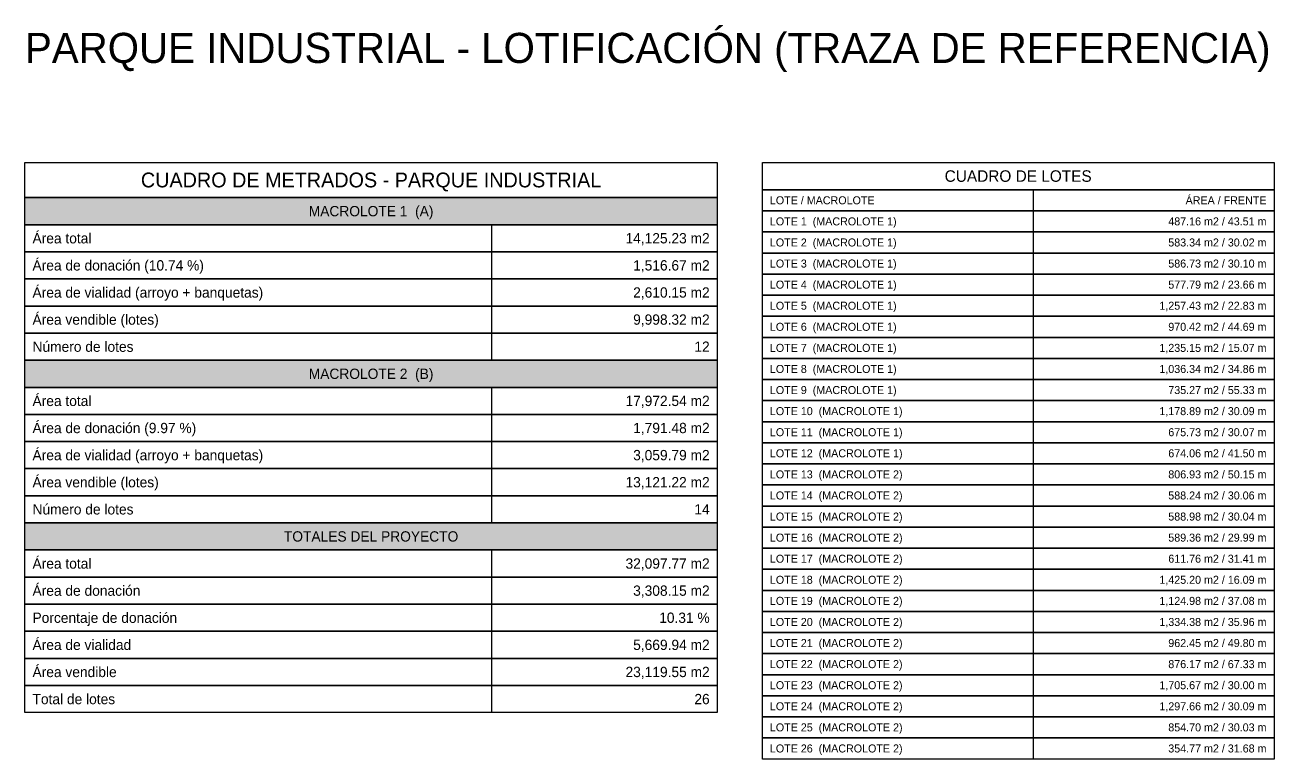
# Model space of a CAD drawing. Header units: metres. Extents: x 357816 to 358234, y 2285110 to 2285488.
# Drawn here: x 357880 to 358046, y 2285390.8 to 2285488.2 of the extents above; entities that cross this region are included whole.
import ezdxf
from ezdxf.enums import TextEntityAlignment as Align

# ---------------------------------------------------------------- set-up
doc = ezdxf.new("R2010")
doc.units = ezdxf.units.M
doc.header["$LTSCALE"] = 0.5
doc.layers.add('TABLA_CONTENIDOS', color=7, linetype='Continuous')
doc.layers.add('TEXTOS', color=7, linetype='Continuous')

# ---------------------------------------------------------------- blocks, each defined once
blk = doc.blocks.new('TABLA_CONTENIDOS')
at = {"layer": 'TABLA_CONTENIDOS', "transparency": 33554508}
for points in [[(0, -4.68), (92, -4.68), (92, -8.28), (0, -8.28)], [(0, -26.28), (92, -26.28), (92, -29.88), (0, -29.88)], [(0, -47.88), (92, -47.88), (92, -51.48), (0, -51.48)]]:
    blk.add_hatch(color=8, dxfattribs=at).paths.add_polyline_path(points)
at = {"layer": 'TABLA_CONTENIDOS'}
for p, q in [((62, -8.28), (62, -11.88)), ((62, -11.88), (62, -15.48)), ((62, -15.48), (62, -19.08)), ((62, -19.08), (62, -22.68)), ((62, -22.68), (62, -26.28)), ((62, -29.88), (62, -33.48)), ((62, -33.48), (62, -37.08)), ((62, -37.08), (62, -40.68)), ((62, -40.68), (62, -44.28)), ((62, -44.28), (62, -47.88)), ((62, -51.48), (62, -55.08)), ((62, -55.08), (62, -58.68)), ((62, -58.68), (62, -62.28)), ((62, -62.28), (62, -65.88)), ((62, -65.88), (62, -69.48)), ((62, -69.48), (62, -73.08))]:
    blk.add_line(p, q, dxfattribs=at)
for points in [[(0, 0), (92, 0), (92, -4.68), (0, -4.68)], [(0, -4.68), (92, -4.68), (92, -8.28), (0, -8.28)], [(0, -8.28), (92, -8.28), (92, -11.88), (0, -11.88)], [(0, -11.88), (92, -11.88), (92, -15.48), (0, -15.48)], [(0, -15.48), (92, -15.48), (92, -19.08), (0, -19.08)], [(0, -19.08), (92, -19.08), (92, -22.68), (0, -22.68)], [(0, -22.68), (92, -22.68), (92, -26.28), (0, -26.28)], [(0, -26.28), (92, -26.28), (92, -29.88), (0, -29.88)], [(0, -29.88), (92, -29.88), (92, -33.48), (0, -33.48)], [(0, -33.48), (92, -33.48), (92, -37.08), (0, -37.08)], [(0, -37.08), (92, -37.08), (92, -40.68), (0, -40.68)], [(0, -40.68), (92, -40.68), (92, -44.28), (0, -44.28)], [(0, -44.28), (92, -44.28), (92, -47.88), (0, -47.88)], [(0, -47.88), (92, -47.88), (92, -51.48), (0, -51.48)], [(0, -51.48), (92, -51.48), (92, -55.08), (0, -55.08)], [(0, -55.08), (92, -55.08), (92, -58.68), (0, -58.68)], [(0, -58.68), (92, -58.68), (92, -62.28), (0, -62.28)], [(0, -62.28), (92, -62.28), (92, -65.88), (0, -65.88)], [(0, -65.88), (92, -65.88), (92, -69.48), (0, -69.48)], [(0, -69.48), (92, -69.48), (92, -73.08), (0, -73.08)]]:
    blk.add_lwpolyline(points, close=True, dxfattribs=at)
for s, height, p in [('CUADRO DE METRADOS - PARQUE INDUSTRIAL', 1.9656, (46, -2.34)), ('MACROLOTE 1  (A)', 1.368, (46, -6.48)), ('MACROLOTE 2  (B)', 1.368, (46, -28.08)), ('TOTALES DEL PROYECTO', 1.368, (46, -49.68))]:
    blk.add_text(s, height=height, dxfattribs=at).set_placement(p, align=Align.MIDDLE_CENTER)
for s, p in [('Área total', (1, -10.08)), ('Área de donación (10.74 %)', (1, -13.68)), ('Área de vialidad (arroyo + banquetas)', (1, -17.28)), ('Área vendible (lotes)', (1, -20.88)), ('Número de lotes', (1, -24.48)), ('Área total', (1, -31.68)), ('Área de donación (9.97 %)', (1, -35.28)), ('Área de vialidad (arroyo + banquetas)', (1, -38.88)), ('Área vendible (lotes)', (1, -42.48)), ('Número de lotes', (1, -46.08)), ('Área total', (1, -53.28)), ('Área de donación', (1, -56.88)), ('Porcentaje de donación', (1, -60.48)), ('Área de vialidad', (1, -64.08)), ('Área vendible', (1, -67.68)), ('Total de lotes', (1, -71.28))]:
    blk.add_text(s, height=1.368, dxfattribs=at).set_placement(p, align=Align.MIDDLE_LEFT)
for s, p in [('14,125.23 m2', (91, -10.08)), ('1,516.67 m2', (91, -13.68)), ('2,610.15 m2', (91, -17.28)), ('9,998.32 m2', (91, -20.88)), ('12', (91, -24.48)), ('17,972.54 m2', (91, -31.68)), ('1,791.48 m2', (91, -35.28)), ('3,059.79 m2', (91, -38.88)), ('13,121.22 m2', (91, -42.48)), ('14', (91, -46.08)), ('32,097.77 m2', (91, -53.28)), ('3,308.15 m2', (91, -56.88)), ('10.31 %', (91, -60.48)), ('5,669.94 m2', (91, -64.08)), ('23,119.55 m2', (91, -67.68)), ('26', (91, -71.28))]:
    blk.add_text(s, height=1.368, dxfattribs=at).set_placement(p, align=Align.MIDDLE_RIGHT)
blk = doc.blocks.new('TABLA_CONTENIDOS_LOTES')
at = {"layer": 'TABLA_CONTENIDOS'}
for p, q in [((36, -3.64), (36, -6.44)), ((36, -6.44), (36, -9.24)), ((36, -9.24), (36, -12.04)), ((36, -12.04), (36, -14.84)), ((36, -14.84), (36, -17.64)), ((36, -17.64), (36, -20.44)), ((36, -20.44), (36, -23.24)), ((36, -23.24), (36, -26.04)), ((36, -26.04), (36, -28.84)), ((36, -28.84), (36, -31.64)), ((36, -31.64), (36, -34.44)), ((36, -34.44), (36, -37.24)), ((36, -37.24), (36, -40.04)), ((36, -40.04), (36, -42.84)), ((36, -42.84), (36, -45.64)), ((36, -45.64), (36, -48.44)), ((36, -48.44), (36, -51.24)), ((36, -51.24), (36, -54.04)), ((36, -54.04), (36, -56.84)), ((36, -56.84), (36, -59.64)), ((36, -59.64), (36, -62.44)), ((36, -62.44), (36, -65.24)), ((36, -65.24), (36, -68.04)), ((36, -68.04), (36, -70.84)), ((36, -70.84), (36, -73.64)), ((36, -73.64), (36, -76.44)), ((36, -76.44), (36, -79.24))]:
    blk.add_line(p, q, dxfattribs=at)
for points in [[(0, 0), (68, 0), (68, -3.64), (0, -3.64)], [(0, -3.64), (68, -3.64), (68, -6.44), (0, -6.44)], [(0, -6.44), (68, -6.44), (68, -9.24), (0, -9.24)], [(0, -9.24), (68, -9.24), (68, -12.04), (0, -12.04)], [(0, -12.04), (68, -12.04), (68, -14.84), (0, -14.84)], [(0, -14.84), (68, -14.84), (68, -17.64), (0, -17.64)], [(0, -17.64), (68, -17.64), (68, -20.44), (0, -20.44)], [(0, -20.44), (68, -20.44), (68, -23.24), (0, -23.24)], [(0, -23.24), (68, -23.24), (68, -26.04), (0, -26.04)], [(0, -26.04), (68, -26.04), (68, -28.84), (0, -28.84)], [(0, -28.84), (68, -28.84), (68, -31.64), (0, -31.64)], [(0, -31.64), (68, -31.64), (68, -34.44), (0, -34.44)], [(0, -34.44), (68, -34.44), (68, -37.24), (0, -37.24)], [(0, -37.24), (68, -37.24), (68, -40.04), (0, -40.04)], [(0, -40.04), (68, -40.04), (68, -42.84), (0, -42.84)], [(0, -42.84), (68, -42.84), (68, -45.64), (0, -45.64)], [(0, -45.64), (68, -45.64), (68, -48.44), (0, -48.44)], [(0, -48.44), (68, -48.44), (68, -51.24), (0, -51.24)], [(0, -51.24), (68, -51.24), (68, -54.04), (0, -54.04)], [(0, -54.04), (68, -54.04), (68, -56.84), (0, -56.84)], [(0, -56.84), (68, -56.84), (68, -59.64), (0, -59.64)], [(0, -59.64), (68, -59.64), (68, -62.44), (0, -62.44)], [(0, -62.44), (68, -62.44), (68, -65.24), (0, -65.24)], [(0, -65.24), (68, -65.24), (68, -68.04), (0, -68.04)], [(0, -68.04), (68, -68.04), (68, -70.84), (0, -70.84)], [(0, -70.84), (68, -70.84), (68, -73.64), (0, -73.64)], [(0, -73.64), (68, -73.64), (68, -76.44), (0, -76.44)], [(0, -76.44), (68, -76.44), (68, -79.24), (0, -79.24)]]:
    blk.add_lwpolyline(points, close=True, dxfattribs=at)
blk.add_text('CUADRO DE LOTES', height=1.5288, dxfattribs=at).set_placement((34, -1.82), align=Align.MIDDLE_CENTER)
for s, p in [('LOTE / MACROLOTE', (1, -5.04)), ('LOTE 1  (MACROLOTE 1)', (1, -7.84)), ('LOTE 2  (MACROLOTE 1)', (1, -10.64)), ('LOTE 3  (MACROLOTE 1)', (1, -13.44)), ('LOTE 4  (MACROLOTE 1)', (1, -16.24)), ('LOTE 5  (MACROLOTE 1)', (1, -19.04)), ('LOTE 6  (MACROLOTE 1)', (1, -21.84)), ('LOTE 7  (MACROLOTE 1)', (1, -24.64)), ('LOTE 8  (MACROLOTE 1)', (1, -27.44)), ('LOTE 9  (MACROLOTE 1)', (1, -30.24)), ('LOTE 10  (MACROLOTE 1)', (1, -33.04)), ('LOTE 11  (MACROLOTE 1)', (1, -35.84)), ('LOTE 12  (MACROLOTE 1)', (1, -38.64)), ('LOTE 13  (MACROLOTE 2)', (1, -41.44)), ('LOTE 14  (MACROLOTE 2)', (1, -44.24)), ('LOTE 15  (MACROLOTE 2)', (1, -47.04)), ('LOTE 16  (MACROLOTE 2)', (1, -49.84)), ('LOTE 17  (MACROLOTE 2)', (1, -52.64)), ('LOTE 18  (MACROLOTE 2)', (1, -55.44)), ('LOTE 19  (MACROLOTE 2)', (1, -58.24)), ('LOTE 20  (MACROLOTE 2)', (1, -61.04)), ('LOTE 21  (MACROLOTE 2)', (1, -63.84)), ('LOTE 22  (MACROLOTE 2)', (1, -66.64)), ('LOTE 23  (MACROLOTE 2)', (1, -69.44)), ('LOTE 24  (MACROLOTE 2)', (1, -72.24)), ('LOTE 25  (MACROLOTE 2)', (1, -75.04)), ('LOTE 26  (MACROLOTE 2)', (1, -77.84))]:
    blk.add_text(s, height=1.064, dxfattribs=at).set_placement(p, align=Align.MIDDLE_LEFT)
for s, p in [('ÁREA / FRENTE', (67, -5.04)), ('487.16 m2 / 43.51 m', (67, -7.84)), ('583.34 m2 / 30.02 m', (67, -10.64)), ('586.73 m2 / 30.10 m', (67, -13.44)), ('577.79 m2 / 23.66 m', (67, -16.24)), ('1,257.43 m2 / 22.83 m', (67, -19.04)), ('970.42 m2 / 44.69 m', (67, -21.84)), ('1,235.15 m2 / 15.07 m', (67, -24.64)), ('1,036.34 m2 / 34.86 m', (67, -27.44)), ('735.27 m2 / 55.33 m', (67, -30.24)), ('1,178.89 m2 / 30.09 m', (67, -33.04)), ('675.73 m2 / 30.07 m', (67, -35.84)), ('674.06 m2 / 41.50 m', (67, -38.64)), ('806.93 m2 / 50.15 m', (67, -41.44)), ('588.24 m2 / 30.06 m', (67, -44.24)), ('588.98 m2 / 30.04 m', (67, -47.04)), ('589.36 m2 / 29.99 m', (67, -49.84)), ('611.76 m2 / 31.41 m', (67, -52.64)), ('1,425.20 m2 / 16.09 m', (67, -55.44)), ('1,124.98 m2 / 37.08 m', (67, -58.24)), ('1,334.38 m2 / 35.96 m', (67, -61.04)), ('962.45 m2 / 49.80 m', (67, -63.84)), ('876.17 m2 / 67.33 m', (67, -66.64)), ('1,705.67 m2 / 30.00 m', (67, -69.44)), ('1,297.66 m2 / 30.09 m', (67, -72.24)), ('854.70 m2 / 30.03 m', (67, -75.04)), ('354.77 m2 / 31.68 m', (67, -77.84))]:
    blk.add_text(s, height=1.064, dxfattribs=at).set_placement(p, align=Align.MIDDLE_RIGHT)

msp = doc.modelspace()

# ---------------------------------------------------------------- block references
at = {"layer": 'TABLA_CONTENIDOS'}
for name, p in [('TABLA_CONTENIDOS', (357880, 2285470)), ('TABLA_CONTENIDOS_LOTES', (357978, 2285470))]:
    msp.add_blockref(name, p, dxfattribs=at)

# ---------------------------------------------------------------- texts
at = {"layer": 'TEXTOS'}
msp.add_text('PARQUE INDUSTRIAL - LOTIFICACIÓN (TRAZA DE REFERENCIA)', height=4, dxfattribs=at).set_placement((357880, 2285482), align=Align.BOTTOM_LEFT)

doc.saveas('drawing.dxf')
